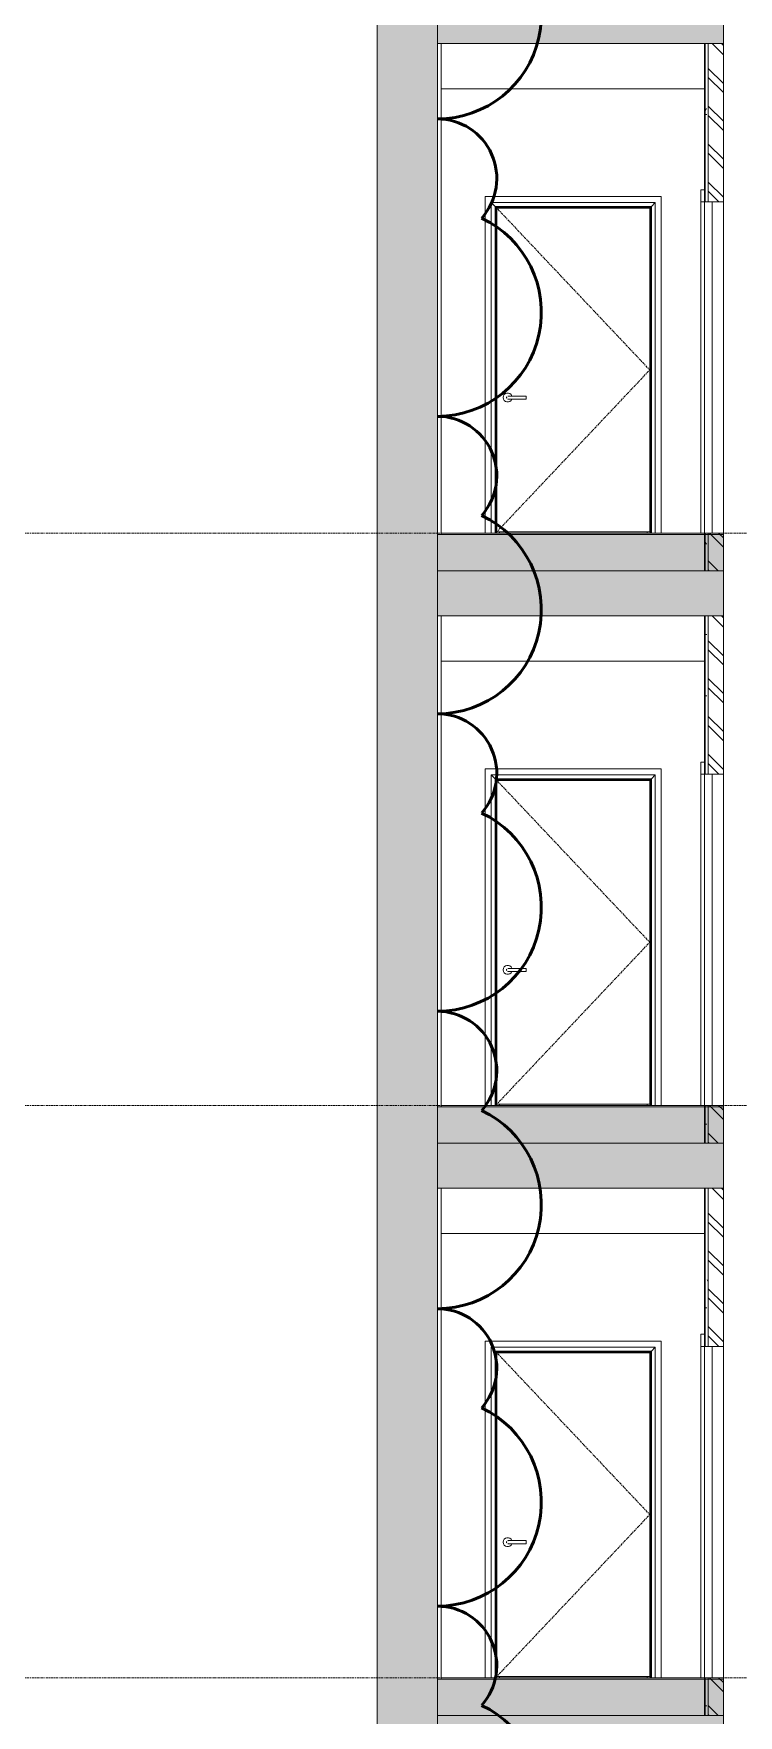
# Model space of a CAD drawing. Header units: millimetres. Extents: x 78096 to 288885, y -20632 to 149556.
# Drawn here: x 224902 to 229584, y 100050 to 111216 of the extents above; entities that cross this region are included whole.
import ezdxf

# ---------------------------------------------------------------- set-up
doc = ezdxf.new("R2010")
doc.units = ezdxf.units.MM
doc.linetypes.add('Centre', pattern=[31.75, 6.35, -4.7625, 15.875, -4.7625])
doc.linetypes.add('Grid Line', pattern=[22.225, 12.7, -3.175, 3.175, -3.175])
for name, color, linetype, lineweight in [('A-DETL', 90, 'Continuous', 9), ('A-DETL-GENF', 92, 'Continuous', 9), ('A-DOOR', 31, 'Continuous', 9), ('A-DOOR-FRAM', 31, 'Continuous', 9), ('A-FLOR-FNSH', 192, 'Continuous', 35), ('A-FLOR-LEVL', 51, 'Continuous', 9), ('A-FLOR-MCUT', 51, 'Continuous', 9), ('A-FLOR-PATT', 8, 'Continuous', 35), ('A-GENM', 13, 'Continuous', 9), ('A-WALL', 113, 'Continuous', 9), ('A-WALL-FNSH', 113, 'Continuous', 25), ('A-WALL-PATT', 111, 'Continuous', 25), ('G-ANNO-REVC', 71, 'Continuous', 50), ('S-BEAM', 12, 'Continuous', 9), ('S-GRID', 1, 'Continuous', 9)]:
    doc.layers.add(name, color=color, linetype=linetype, lineweight=lineweight)
pattern_1 = [(0, (230762.54, 117385), (812.8, 203.2), [33.528, -576.072, 33.528, -576.072, -3251.2]), (0, (230762.54, 117385), (812.8, 203.2), [-1219.2, 33.528, -1185.672, 33.528, -576.072, -1422.4]), (0, (230762.54, 117385), (812.8, 203.2), [-3048, 33.528, -372.872, 33.528, -982.472]), (120, (231067.34, 117486.6), (-582.3764, 602.3054), [33.528, -576.072, 33.528, -3827.272]), (120, (231067.34, 117486.6), (-582.3764, 602.3054), [-643.128, -576.072, 33.528, -1185.672, -2032]), (120, (231067.34, 117486.6), (-582.3764, 602.3054), [-2438.4, 33.528, -576.072, 33.528, -1388.872]), (120, (231067.34, 117486.6), (-582.3764, 602.3054), [-3081.528, -372.872, 33.528, -982.472]), (240, (231168.94, 117893), (-230.4236, -805.5054), [33.528, -576.072, 33.528, -3827.272]), (240, (231168.94, 117893), (-230.4236, -805.5054), [-643.128, -576.072, 33.528, -1185.672, -2032]), (240, (231168.94, 117893), (-230.4236, -805.5054), [-2438.4, 33.528, -576.072, 33.528, -1388.872]), (240, (231168.94, 117893), (-230.4236, -805.5054), [-3081.528, -372.872, 33.528, -982.472])]
pattern_2 = [(50, (230762.54, 117385), (728.7365, -63.756), [76.2, -838.2]), (355, (230762.54, 117385), (-140.972, 764.228), [60.96, -670.56]), (100.451, (230823.3, 117379.7), (587.77, 700.467), [64.76, -712.36]), (46.184, (230762.5, 117588.2), (1084.316, -168.17), [114.3, -1257.3]), (96.636, (230852.9, 117574.2), (949.61, 989.71), [97.14, -1068.54]), (351.184, (230762.5, 117588.2), (949.62, 989.7), [91.44, -1005.84]), (21, (230864.14, 117537.4), (606.458, -409.0606), [76.2, -838.2]), (326, (230864.14, 117537.4), (247.208, 736.753), [60.96, -670.56]), (71.451, (230914.7, 117503.3), (853.668, 327.685), [64.76, -712.36]), (37.5, (230762.54, 117385), (12.3547, 338.2201), [33.528, -628.904, 33.528, -647.192, -673.1]), (37.5, (230762.54, 117385), (12.3547, 338.2201), [-1343.152, 33.528, -639.572]), (7.5, (230762.54, 117385), (267.279, 400.722), [33.528, -354.584, 33.528, -613.664, -256.54]), (7.5, (230762.54, 117385), (267.279, 400.722), [-1035.304, 33.528, -223.012]), (327.5, (230535.98, 117385), (542.3633, -22.9153), [33.528, -220.472, 33.528, -758.952, -1051.56]), (327.5, (230535.98, 117385), (542.3633, -22.9153), [-1046.48, 33.528, -1018.032]), (317.5, (230434.38, 117385), (592.517, 101.707), [33.528, -296.672, 33.528, -492.76, -746.76]), (317.5, (230434.38, 117385), (592.517, 101.707), [-856.488, 33.528, -713.232])]

# ---------------------------------------------------------------- blocks, each defined once
blk = doc.blocks.new('Direct Shape - M_Concrete-Rectangular Beam_40X60_8368497-4474285-TOMH A-A')
at = {"layer": 'S-BEAM'}
blk.add_line((3663, 107050), (1913, 107050), dxfattribs=at)
blk = doc.blocks.new('Direct Shape - M_Concrete-Rectangular Beam_40X60_8393351-4474361-TOMH A-A')
at = {"layer": 'S-BEAM'}
blk.add_line((3663, 103250), (1913, 103250), dxfattribs=at)
blk = doc.blocks.new('Direct Shape - M_Concrete-Rectangular Beam_40X60_8392449-4474554-TOMH A-A')
at = {"layer": 'S-BEAM'}
blk.add_line((3663, 110850), (1913, 110850), dxfattribs=at)
blk = doc.blocks.new('M_Door-Double-Flush_Panel - TYPE I - FLASH PANEL DOOR - 100 X 2200-4823166-TOMH A-A')
at = {"layer": 'A-DOOR'}
blk.add_line((3638, 90000), (3638, 92200), dxfattribs=at)
blk = doc.blocks.new('M_Door-Double-Flush_Panel - TYPE I - FLASH PANEL DOOR - 100 X 2200-V214-TOMH A-A')
at = {"layer": 'A-DOOR'}
for p, q in [((3638, 92280), (3638, 92200)), ((3663, 92280), (3638, 92280)), ((3663, 92200), (3663, 92280)), ((3638, 92200), (3663, 92200))]:
    blk.add_line(p, q, dxfattribs=at)
at = {"layer": 'A-DOOR', "lineweight": 18}
for p, q in [((3663, 92200), (3663, 90000)), ((3713, 92200), (3663, 92200)), ((3713, 90000), (3713, 92200)), ((3663, 90000), (3713, 90000))]:
    blk.add_line(p, q, dxfattribs=at)
blk = doc.blocks.new('Doors_IntSgl - 1000x2200-V224-TOMH A-A')
at = {"layer": 'A-DOOR'}
for p, q in [((2206, 98735), (2206, 96500)), ((3376, 98735), (2206, 98735)), ((3376, 98735), (3376, 96500)), ((2246, 96500), (2246, 98695)), ((2246, 98695), (3336, 98695)), ((2272, 98669), (2246, 98695)), ((2272, 98669), (2272, 96500)), ((3310, 98669), (2272, 98669)), ((2276, 98665), (2276, 96500)), ((3306, 98665), (2276, 98665)), ((2283, 98658), (2283, 96508)), ((3299, 98658), (2283, 98658)), ((3299, 96508), (3299, 98658)), ((3306, 96500), (3306, 98665)), ((3336, 98695), (3310, 98669)), ((3310, 96500), (3310, 98669)), ((3336, 96500), (3336, 98695)), ((2478, 97410), (2373, 97410)), ((2373, 97390), (2478, 97390)), ((2478, 97400), (2478, 97410)), ((2478, 97390), (2478, 97400)), ((2283, 96508), (3299, 96508))]:
    blk.add_line(p, q, dxfattribs=at)
at = {"layer": 'A-DOOR', "linetype": 'Centre'}
for p, q in [((2283, 98658), (3299, 97583)), ((3299, 97583), (2283, 96508))]:
    blk.add_line(p, q, dxfattribs=at)
at = {"layer": 'A-DOOR', "flags": 128}
for points in [[(2373, 97410), (2372, 97410), (2371, 97410), (2371, 97410), (2370, 97410), (2370, 97410), (2369, 97410), (2368, 97410), (2368, 97410), (2367, 97410), (2367, 97410), (2366, 97410), (2366, 97410), (2365, 97410), (2365, 97410), (2364, 97410), (2364, 97410), (2363, 97410), (2363, 97410), (2362, 97410), (2362, 97410), (2361, 97410), (2361, 97410), (2361, 97410), (2360, 97410), (2360, 97410), (2360, 97410), (2359, 97410), (2359, 97410), (2359, 97410), (2359, 97410), (2358, 97410), (2358, 97410), (2358, 97410), (2358, 97410), (2358, 97410), (2358, 97410), (2358, 97410), (2358, 97410), (2358, 97410)], [(2358, 97390), (2358, 97390), (2358, 97390), (2358, 97390), (2358, 97390), (2358, 97390), (2358, 97390), (2358, 97390), (2358, 97390), (2359, 97390), (2359, 97390), (2359, 97390), (2359, 97390), (2360, 97390), (2360, 97390), (2360, 97390), (2361, 97390), (2361, 97390), (2361, 97390), (2362, 97390), (2362, 97390), (2363, 97390), (2363, 97390), (2363, 97390), (2364, 97390), (2364, 97390), (2365, 97390), (2365, 97390), (2366, 97390), (2367, 97390), (2367, 97390), (2368, 97390), (2368, 97390), (2369, 97390), (2369, 97390), (2370, 97390), (2371, 97390), (2371, 97390), (2372, 97390), (2372, 97390), (2373, 97390)]]:
    blk.add_lwpolyline(points, dxfattribs=at)
at = {"layer": 'A-DOOR'}
for centre, radius, start, end in [((2355, 97400), 30, 19.6343, 180), ((2355, 97400), 30, 180, 340.4367), ((2358, 97400), 10, 150, 180), ((2358, 97400), 10, 180, 210), ((2358, 97400), 10, 90, 105), ((2358, 97400), 10, 255, 270)]:
    blk.add_arc(centre, radius, start, end, dxfattribs=at)
for points, knots in [([(2276, 98665), (2275, 98665), (2275, 98665), (2275, 98666), (2274, 98666), (2273, 98667), (2272, 98668), (2272, 98669)], [-1, -1, -1, -1, -0.75, -0.625, -0.5, -0.25, 0, 0, 0, 0]), ([(3310, 98669), (3309, 98668), (3308, 98667), (3307, 98666), (3306, 98666), (3306, 98665), (3306, 98665), (3306, 98665)], [0, 0, 0, 0, 0.25, 0.5, 0.625, 0.75, 1, 1, 1, 1])]:
    blk.add_open_spline(points, degree=3, knots=knots, dxfattribs=at)
at = {"layer": 'A-DOOR-FRAM'}
for p, q in [((2281, 98660), (2281, 96500)), ((3301, 98660), (2281, 98660)), ((3301, 98660), (3301, 96500)), ((2300, 96500), (2300, 96508)), ((3282, 96508), (3282, 96500))]:
    blk.add_line(p, q, dxfattribs=at)
blk = doc.blocks.new('Family - ___-4988021-TOMH A-A')
at = {"layer": 'G-ANNO-REVC'}
for centre, radius, start, end in [((1888, 111341), 691, 270, 64.7912), ((1888, 110255), 395, 318.1897, 90), ((1888, 109366), 691, 270, 64.7912), ((1888, 108280), 395, 318.1897, 90), ((1888, 107391), 691, 270, 64.7912), ((1888, 106305), 395, 318.1897, 90), ((1888, 105416), 691, 270, 64.7912), ((1888, 104330), 395, 318.1897, 90), ((1888, 103441), 691, 270, 64.7912), ((1888, 102355), 395, 318.1897, 90), ((1888, 101466), 691, 270, 64.7912), ((1888, 100380), 395, 318.1897, 90), ((1888, 99491), 691, 270, 64.7912)]:
    blk.add_arc(centre, radius, start, end, dxfattribs=at)

msp = doc.modelspace()

# ---------------------------------------------------------------- hatches: boundary and pattern name
at = {"layer": 'A-DETL-GENF'}
h = msp.add_hatch(dxfattribs=at)
h.set_pattern_fill('FP_7', color=50, style=0, pattern_type=2)
h.set_pattern_definition(pattern_2)
h.paths.add_polyline_path([(227184.412, 82800), (227584.412, 82800), (227584.412, 141050), (227184.412, 141050), (227184.412, 82884.048)])
h = msp.add_hatch(dxfattribs=at)
h.set_pattern_fill('FP_7', color=50, style=0, pattern_type=2)
h.set_pattern_definition(pattern_2)
h.paths.add_polyline_path([(244384.346, 110148.125), (244384.346, 111700), (244184.346, 111700), (244184.346, 111450), (241734.387, 111450), (241734.387, 111650), (241334.387, 111650), (241334.387, 111450), (230084.458, 111450), (230084.458, 111150), (241324.621, 111150), (241324.621, 110850), (241734.387, 110850), (241734.387, 111150), (244184.346, 111150), (244184.346, 110148.125)])
h.paths.add_polyline_path([(212234.399, 110850), (212234.399, 111150), (217784.412, 111150), (217784.412, 111450), (212234.399, 111450), (212234.399, 111650), (211834.399, 111650), (211834.399, 111450), (207534.458, 111450), (207534.458, 111900), (207334.458, 111900), (207334.458, 111150), (211834.399, 111150), (211834.399, 110850), (212190.132, 110850)])
h.paths.add_polyline_path([(227584.412, 111150), (229484.553, 111150), (229484.553, 111450), (227584.412, 111450), (227584.412, 111441.514)])
h.paths.add_polyline_path([(229684.27, 111150), (229684.458, 111150), (229684.27, 111396.963)])
h = msp.add_hatch(dxfattribs=at)
h.set_pattern_fill('FP_7', color=50, style=0, pattern_type=2)
h.set_pattern_definition(pattern_2)
h.paths.add_polyline_path([(244184.346, 106429.689), (244384.346, 106429.689), (244384.346, 108562.207), (244184.346, 108562.207), (244184.346, 107650), (241734.387, 107650), (241734.387, 107850), (241334.387, 107850), (241334.387, 107650), (230084.458, 107650), (230084.458, 107350), (241324.621, 107350), (241324.621, 107050), (241734.387, 107050), (241734.387, 107350), (244184.346, 107350)])
h.paths.add_polyline_path([(212234.399, 107050), (212234.399, 107350), (217784.412, 107350), (217784.412, 107650), (212234.399, 107650), (212234.399, 107850), (211834.399, 107850), (211834.399, 107650), (207534.458, 107650), (207534.458, 108100), (207334.458, 108100), (207334.458, 107350), (211834.399, 107350), (211834.399, 107050), (212190.132, 107050)])
h.paths.add_polyline_path([(227584.412, 107350), (229484.553, 107350), (229484.553, 107650), (227584.412, 107650), (227584.412, 107378.744)])
h.paths.add_polyline_path([(229684.27, 107350), (229684.458, 107350), (229684.27, 107378.744)])
h = msp.add_hatch(dxfattribs=at)
h.set_pattern_fill('FP_7', color=50, style=0, pattern_type=2)
h.set_pattern_definition(pattern_2)
h.paths.add_polyline_path([(244184.346, 102184.219), (244384.346, 102184.219), (244384.346, 104290.722), (244184.346, 104290.722), (244184.346, 103850), (241734.387, 103850), (241734.387, 104050), (241334.387, 104050), (241334.387, 103850), (230084.458, 103850), (230084.458, 103550), (241324.621, 103550), (241324.621, 103250), (241734.387, 103250), (241734.387, 103550), (244184.346, 103550), (244184.346, 102354.191)])
h.paths.add_polyline_path([(211834.399, 103250), (212234.399, 103250), (212234.399, 103550), (217784.412, 103550), (217784.412, 103850), (212234.399, 103850), (212234.399, 104050), (211834.399, 104050), (211834.399, 103850), (207534.458, 103850), (207534.458, 104300), (207334.458, 104300), (207334.458, 103550), (211834.399, 103550)])
h.paths.add_polyline_path([(227584.412, 103550), (229484.553, 103550), (229484.553, 103850), (227584.412, 103850), (227584.412, 103610.329)])
h.paths.add_polyline_path([(229684.27, 103550), (229684.458, 103550), (229684.27, 103610.329)])
h = msp.add_hatch(dxfattribs=at)
h.set_pattern_fill('FP_7', color=50, style=0, pattern_type=2)
h.set_pattern_definition(pattern_2)
h.paths.add_polyline_path([(244184.346, 98357.768), (244384.346, 98357.768), (244384.346, 100300), (244184.346, 100300), (244184.346, 100050), (241734.387, 100050), (241734.387, 100250), (241334.387, 100250), (241334.387, 100050), (230084.458, 100050), (230084.458, 99750), (241324.621, 99750), (241324.621, 99450), (241734.387, 99450), (241734.387, 99750), (244184.346, 99750), (244184.346, 98585.776)])
h.paths.add_polyline_path([(211834.399, 99450), (212234.399, 99450), (212234.399, 99750), (217784.412, 99750), (217784.412, 100050), (212234.399, 100050), (212234.399, 100250), (211834.399, 100250), (211834.399, 100050), (207534.458, 100050), (207534.458, 100500), (207334.458, 100500), (207334.458, 99750), (211834.399, 99750), (211834.399, 99527.88)])
h.paths.add_polyline_path([(227584.412, 99750), (229484.553, 99750), (229484.553, 100050), (227584.412, 100050), (227584.412, 99841.915)])
h.paths.add_polyline_path([(229684.27, 99750), (229684.458, 99750), (229684.27, 99841.915)])
at = {"layer": 'A-FLOR-PATT', "lineweight": 9}
h = msp.add_hatch(dxfattribs=at)
h.set_pattern_fill('FP_2', color=256, style=0, pattern_type=2)
h.set_pattern_definition(pattern_1)
h.paths.add_polyline_path([(217437.661, 107650), (217784.412, 107650.12), (217784.412, 107890), (216584.346, 107890), (216584.346, 107650), (217034.005, 107650)])
h.paths.add_polyline_path([(228740.031, 107650), (229484.553, 107650), (229484.553, 107890), (227584.424, 107890), (227584.424, 107650), (228336.374, 107650)])
h.paths.add_polyline_path([(212234.399, 107650), (216484.346, 107650), (216484.346, 107890), (212034.345, 107890), (212034.345, 107850), (212234.399, 107850), (212234.399, 107660.85)])
h.paths.add_polyline_path([(242135.279, 107650), (242135.279, 107890), (230084.458, 107890), (230084.458, 107650), (241334.387, 107650), (241334.387, 107850), (241734.387, 107850), (241734.387, 107650), (242060.681, 107650)])
h.paths.add_polyline_path([(229684.27, 107650), (229684.458, 107650), (229684.27, 107692.779)])
h.paths.add_polyline_path([(224384.412, 107650), (224384.412, 107890), (222834.424, 107890), (222834.424, 107650), (224299.814, 107650)])
h.paths.add_polyline_path([(218184.424, 107650), (218209.424, 107650), (218209.424, 107890), (218184.424, 107890), (218184.424, 107692.779)])
h = msp.add_hatch(dxfattribs=at)
h.set_pattern_fill('FP_2', color=256, style=0, pattern_type=2)
h.set_pattern_definition(pattern_1)
h.paths.add_polyline_path([(229484.553, 103850), (229484.553, 104090), (227584.424, 104090), (227584.424, 103850), (229143.687, 103850)])
h.paths.add_polyline_path([(212234.399, 103850), (216484.346, 103850), (216484.346, 104090), (212034.345, 104090), (212034.345, 104050), (212234.399, 104050), (212234.399, 103860.85)])
h.paths.add_polyline_path([(242135.279, 103850), (242135.279, 104090), (230084.458, 104090), (230084.458, 103850), (241334.387, 103850), (241334.387, 104050), (241734.387, 104050), (241734.387, 103850), (242060.681, 103850)])
h.paths.add_polyline_path([(229684.27, 103850), (229684.458, 103850), (229684.27, 103924.364)])
h.paths.add_polyline_path([(216584.346, 103850), (217784.412, 103850.12), (217784.412, 104090), (216584.346, 104090), (216584.346, 103924.364)])
h.paths.add_polyline_path([(224384.412, 103850), (224384.412, 104090), (222834.424, 104090), (222834.424, 103850), (224299.814, 103850)])
h.paths.add_polyline_path([(218184.424, 103850), (218209.424, 103850), (218209.424, 104090), (218184.424, 104090), (218184.424, 103924.364)])
h = msp.add_hatch(dxfattribs=at)
h.set_pattern_fill('FP_2', color=256, style=0, pattern_type=2)
h.set_pattern_definition(pattern_1)
h.paths.add_polyline_path([(229484.553, 100050), (229484.553, 100290), (227584.424, 100290), (227584.424, 100050), (229143.687, 100050)])
h.paths.add_polyline_path([(212234.399, 100050), (216484.346, 100050), (216484.346, 100290), (212034.345, 100290), (212034.345, 100250), (212234.399, 100250), (212234.399, 100060.85)])
h.paths.add_polyline_path([(242135.279, 100050), (242135.279, 100290), (230084.458, 100290), (230084.458, 100050), (241334.387, 100050), (241334.387, 100250), (241734.387, 100250), (241734.387, 100050), (242060.681, 100050)])
h.paths.add_polyline_path([(229684.27, 100050), (229684.458, 100050), (229684.27, 100155.949)])
h.paths.add_polyline_path([(216584.346, 100050), (217784.412, 100050.12), (217784.412, 100290), (216584.346, 100290), (216584.346, 100155.949)])
h.paths.add_polyline_path([(218184.424, 100050), (218209.424, 100050), (218209.424, 100290), (218184.424, 100290), (218184.424, 100155.949)])
h.paths.add_polyline_path([(224384.412, 100050), (224384.412, 100290), (222834.424, 100290), (222834.424, 100050), (224299.814, 100050)])
at = {"layer": 'A-WALL-PATT', "lineweight": 9}
h = msp.add_hatch(dxfattribs=at)
h.set_pattern_fill('FP_2', color=256, style=0, pattern_type=2)
h.set_pattern_definition(pattern_1)
h.paths.add_polyline_path([(229364.553, 107650), (229384.553, 107650), (229384.553, 107900), (229364.553, 107900), (229364.553, 107692.779)])
h.paths.add_polyline_path([(229364.553, 110100), (229384.553, 110100), (229384.553, 111150), (229364.553, 111150), (229364.553, 110519.09)])
h = msp.add_hatch(dxfattribs=at)
h.set_pattern_fill('FP_62', color=256, angle=-225, style=0, pattern_type=2)
h.set_pattern_definition([(315, (229359.55, 109250), (125.724, 125.724), []), (315, (229550.05, 109250), (125.724, 125.724), [])])
h.paths.add_polyline_path([(229439.099, 107650), (229484.553, 107650), (229484.553, 107900), (229384.553, 107900), (229384.553, 107650)])
h.paths.add_polyline_path([(229484.553, 110100), (229484.553, 111150), (229384.553, 111150), (229384.553, 110100)])
h = msp.add_hatch(dxfattribs=at)
h.set_pattern_fill('FP_2', color=256, style=0, pattern_type=2)
h.set_pattern_definition(pattern_1)
h.paths.add_polyline_path([(229364.553, 103850), (229384.553, 103850), (229384.553, 104100), (229364.553, 104100), (229364.553, 103924.364)])
h.paths.add_polyline_path([(229384.553, 106300), (229384.553, 107350), (229364.553, 107350), (229364.553, 106300)])
h = msp.add_hatch(dxfattribs=at)
h.set_pattern_fill('FP_61', color=256, angle=-225, style=0, pattern_type=2)
h.set_pattern_definition([(315, (229359.55, 105450), (125.724, 125.724), []), (315, (229550.05, 105450), (125.724, 125.724), [])])
h.paths.add_polyline_path([(229384.553, 103850), (229484.553, 103850), (229484.553, 104100), (229384.553, 104100), (229384.553, 103924.364)])
h.paths.add_polyline_path([(229384.553, 106300), (229484.553, 106300), (229484.553, 107350), (229384.553, 107350), (229384.553, 106750.675)])
h = msp.add_hatch(dxfattribs=at)
h.set_pattern_fill('FP_2', color=256, style=0, pattern_type=2)
h.set_pattern_definition(pattern_1)
h.paths.add_polyline_path([(229364.553, 100050), (229384.553, 100050), (229384.553, 100300), (229364.553, 100300), (229364.553, 100155.949)])
h.paths.add_polyline_path([(229364.553, 102500), (229384.553, 102500), (229384.553, 103550), (229364.553, 103550), (229364.553, 102982.26)])
h = msp.add_hatch(dxfattribs=at)
h.set_pattern_fill('FP_60', color=256, angle=-225, style=0, pattern_type=2)
h.set_pattern_definition([(315, (229359.55, 101650), (125.724, 125.724), []), (315, (229550.05, 101650), (125.724, 125.724), [])])
h.paths.add_polyline_path([(229439.099, 100050), (229484.553, 100050), (229484.553, 100300), (229384.553, 100300), (229384.553, 100050)])
h.paths.add_polyline_path([(229484.553, 102500), (229484.553, 103550), (229384.553, 103550), (229384.553, 102500)])

# ---------------------------------------------------------------- linework, layer by layer
at = {"layer": 'A-DETL', "lineweight": 18}
for p, q in [((227184.412, 82800), (227184.412, 141050)), ((227584.412, 82800), (227584.412, 141050)), ((229484.553, 141050), (229484.553, 82800)), ((227584.412, 111150), (229484.553, 111150)), ((229484.553, 107650), (227584.412, 107650)), ((227584.412, 107350), (229484.553, 107350)), ((229484.553, 103850), (227584.412, 103850)), ((227584.412, 103550), (229484.553, 103550)), ((229484.553, 100050), (227584.412, 100050))]:
    msp.add_line(p, q, dxfattribs=at)
at = {"layer": 'A-FLOR-FNSH', "color": 7, "lineweight": 18}
for p, q in [((229484.553, 107900), (227609.424, 107900)), ((229484.553, 104100), (227609.424, 104100)), ((229484.553, 100300), (227609.424, 100300))]:
    msp.add_line(p, q, dxfattribs=at)
at = {"layer": 'A-FLOR-LEVL', "linetype": 'Centre'}
for p, q in [((192334.611, 107900), (278486.268, 107900)), ((192334.611, 104100), (278486.268, 104100)), ((192334.611, 100300), (278486.268, 100300))]:
    msp.add_line(p, q, dxfattribs=at)
at = {"layer": 'A-FLOR-MCUT', "lineweight": 18}
for p, q in [((227609.424, 107900), (227609.424, 107890)), ((229484.553, 107890), (227609.424, 107890)), ((227609.424, 104100), (227609.424, 104090)), ((229484.553, 104090), (227609.424, 104090)), ((227609.424, 100300), (227609.424, 100290)), ((229484.553, 100290), (227609.424, 100290))]:
    msp.add_line(p, q, dxfattribs=at)
at = {"layer": 'A-GENM'}
for p, q in [((229359.553, 110850), (227609.424, 110850)), ((229359.553, 107050), (227609.424, 107050)), ((229359.553, 103250), (227609.424, 103250))]:
    msp.add_line(p, q, dxfattribs=at)
at = {"layer": 'A-WALL', "lineweight": 18}
for p, q in [((229364.553, 110100), (229364.553, 111150)), ((229384.553, 110100), (229384.553, 111150)), ((227584.424, 107890), (227609.424, 107890)), ((229364.553, 107650), (229364.553, 107900)), ((229384.553, 107650), (229384.553, 107900)), ((229364.553, 106300), (229364.553, 107350)), ((229384.553, 106300), (229384.553, 107350)), ((227584.424, 104090), (227609.424, 104090)), ((229364.553, 103850), (229364.553, 104100)), ((229384.553, 103850), (229384.553, 104100)), ((229364.553, 102500), (229364.553, 103550)), ((229384.553, 102500), (229384.553, 103550)), ((227584.424, 100290), (227609.424, 100290)), ((229364.553, 100050), (229364.553, 100300)), ((229384.553, 100050), (229384.553, 100300))]:
    msp.add_line(p, q, dxfattribs=at)
at = {"layer": 'A-WALL', "color": 7, "lineweight": 18}
for p, q in [((229364.553, 110100), (229484.553, 110100)), ((229484.553, 107900), (229364.553, 107900)), ((229364.553, 106300), (229484.553, 106300)), ((229484.553, 104100), (229364.553, 104100)), ((229364.553, 102500), (229484.553, 102500)), ((229484.553, 100300), (229364.553, 100300))]:
    msp.add_line(p, q, dxfattribs=at)
at = {"layer": 'A-WALL-FNSH', "color": 7, "lineweight": 18}
for p, q in [((227609.424, 107900), (227609.424, 111150)), ((229359.553, 111150), (229359.553, 110100)), ((229359.553, 110100), (229364.553, 110100)), ((229364.553, 107900), (229359.553, 107900)), ((229359.553, 107900), (229359.553, 107650)), ((227609.424, 104100), (227609.424, 107350)), ((229359.553, 107350), (229359.553, 106300)), ((229359.553, 106300), (229364.553, 106300)), ((229364.553, 104100), (229359.553, 104100)), ((229359.553, 104100), (229359.553, 103850)), ((227609.424, 100300), (227609.424, 103550)), ((229359.553, 103550), (229359.553, 102500)), ((229359.553, 102500), (229364.553, 102500)), ((229364.553, 100300), (229359.553, 100300)), ((229359.553, 100300), (229359.553, 100050))]:
    msp.add_line(p, q, dxfattribs=at)
at = {"layer": 'S-GRID', "linetype": 'Grid Line'}
msp.add_line((227584.412, 78125.107), (227584.412, 148256.175), dxfattribs=at)

# ---------------------------------------------------------------- block references
at = {"layer": 'A-DOOR'}
for name, p in [('M_Door-Double-Flush_Panel - TYPE I - FLASH PANEL DOOR - 100 X 2200-V214-TOMH A-A', (225696.455, 17900)), ('M_Door-Double-Flush_Panel - TYPE I - FLASH PANEL DOOR - 100 X 2200-4823166-TOMH A-A', (225696.455, 17900)), ('M_Door-Double-Flush_Panel - TYPE I - FLASH PANEL DOOR - 100 X 2200-V214-TOMH A-A', (225696.455, 14100)), ('M_Door-Double-Flush_Panel - TYPE I - FLASH PANEL DOOR - 100 X 2200-4823166-TOMH A-A', (225696.455, 14100)), ('M_Door-Double-Flush_Panel - TYPE I - FLASH PANEL DOOR - 100 X 2200-V214-TOMH A-A', (225696.455, 10300)), ('M_Door-Double-Flush_Panel - TYPE I - FLASH PANEL DOOR - 100 X 2200-4823166-TOMH A-A', (225696.455, 10300))]:
    msp.add_blockref(name, p, dxfattribs=at)
at = {"layer": 'A-DOOR-FRAM'}
for p in [(225696.455, 11400), (225696.455, 7600), (225696.455, 3800)]:
    msp.add_blockref('Doors_IntSgl - 1000x2200-V224-TOMH A-A', p, dxfattribs=at)
at = {"layer": 'G-ANNO-REVC'}
msp.add_blockref('Family - ___-4988021-TOMH A-A', (225696.455, 0), dxfattribs=at)
at = {"layer": 'S-BEAM'}
for name in ['Direct Shape - M_Concrete-Rectangular Beam_40X60_8392449-4474554-TOMH A-A', 'Direct Shape - M_Concrete-Rectangular Beam_40X60_8368497-4474285-TOMH A-A', 'Direct Shape - M_Concrete-Rectangular Beam_40X60_8393351-4474361-TOMH A-A']:
    msp.add_blockref(name, (225696.455, 0), dxfattribs=at)

doc.saveas('drawing.dxf')
